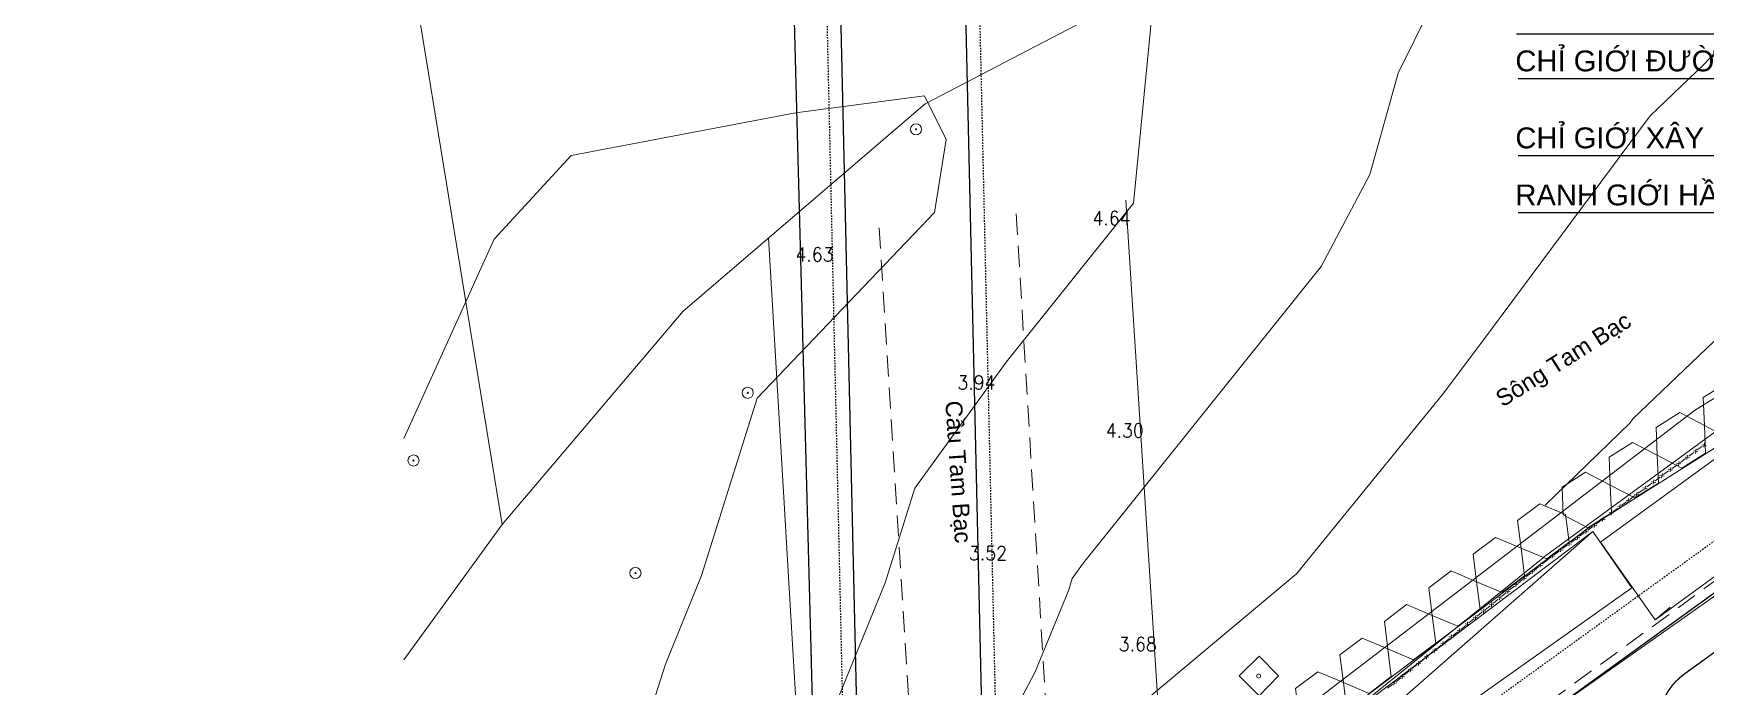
# Model space of a CAD drawing. Header units: millimetres. Extents: x 583747 to 597033, y 2304962 to 2309584.
# Drawn here: x 595492.9 to 595613, y 2307309.2 to 2307356.1 of the extents above; entities that cross this region are included whole.
import ezdxf
from ezdxf.enums import TextEntityAlignment as Align
from ezdxf.xclip import XClip

# ---------------------------------------------------------------- set-up
doc = ezdxf.new("R2010")
doc.units = ezdxf.units.MM
doc.header["$XCLIPFRAME"] = 0
doc.set_wipeout_variables(frame=1)
for name, pattern in [('DASH2-1', [3, 2, -1]), ('DASHDOT', [1, 0.5, -0.25, 0, -0.25]), ('{Long Duong}', [2.3, 1.5, -0.8])]:
    doc.linetypes.add(name, pattern=pattern)
for name, color, linetype, lineweight in [('00_nen', 8, 'Continuous', 5), ('Code Cao do', 7, 'Continuous', 0), ('duong chua chay', 1, 'Continuous', 15), ('Duong RG Thua', 7, 'Continuous', 0), ('Ghi chu nha', 7, 'Continuous', 0), ('KT-Chu viet', 255, 'Continuous', 20), ('KT-DV2', 7, 'Continuous', 15), ('KT-NEN', 7, 'Continuous', 0), ('KT-TMB', 7, 'Continuous', 0), ('Long Duong_ Phan Cach chat lieu rair mat', 7, 'Continuous', 0), ('Nen dc cb Hong bang', 253, 'Continuous', 60), ('đường pccc', 6, 'Continuous', 13)]:
    doc.layers.add(name, color=color, linetype=linetype, lineweight=lineweight)
doc.layers.add('A-PLOT LINE', color=6, linetype='DASHDOT')
doc.layers.add('AFP-KERB-LINE', color=2, linetype='Continuous')
doc.styles.add('font unicode ccu', font='arial.ttf')
doc.styles.get("Standard").update_dxf_attribs({"font": 'arial.ttf'})
doc.styles.add('Style-.VnArial', font='')
doc.styles.add('Style-STANDARD', font='STANDARD.shx')
doc.styles.get('Style-.VnArial').set_extended_font_data('.VnArial')
doc.dimstyles.new('ISO-25', dxfattribs={"dimtxt": 2.5, "dimasz": 2.5, "dimexe": 1.25, "dimexo": 0.625, "dimtad": 1, "dimtxsty": 'Standard', "dimcen": 2.5, "dimadec": 0, "dimazin": 0, "dimtfac": 1, "dimtmove": 0, "dimatfit": 3, "dimfxl": 0, "dimarcsym": 0})

# ---------------------------------------------------------------- blocks, each defined once
blk = doc.blocks.new('nen dc cb Hong bang')
at = {"layer": '00_nen', "color": 0, "linetype": 'ByBlock', "lineweight": -2, "flags": 128}
for points, elevation in [([(-524.37, 833.66), (-512.04, 796.19), (-487.94, 724.12), (-456.57, 631.5), (-426.7, 549.31), (-396.85, 472.66), (-331.31, 294.36), (-287.29, 189.12), (-262.16, 134.75), (-233.11, 83.02)], -62.12), ([(-282.26, 196.25), (-271.63, 171.67), (-264.54, 160.46), (-256.72, 152.32), (-234.15, 143.98), (-214.43, 140.77), (-202.11, 134.57), (-198.42, 120.27), (-203.11, 106.39), (-206.16, 95.63), (-205.84, 88.52), (-206.81, 62.6), (-206.61, 57.9), (-207.85, 53.89), (-215.19, 27.63), (-217.03, 23.01), (-219.25, 17.49), (-222.99, 4.68), (-227.79, -6.4), (-234.45, -19.63)], -65.12), ([(-154.06, 165.18), (-163.33, 143.66), (-165.7, 138.87), (-171.48, 119.47), (-172.85, 114.96), (-178.3, 99.25), (-185.98, 85.94), (-188.16, 69.92), (-194.49, 44.4), (-197.37, 28.81), (-192.99, 11.13), (-197.01, -2.09), (-200.52, -10.27), (-207.7, -24.3)], -63.12), ([(-172.32, 168.87), (-176.65, 158.43), (-182.63, 145.89), (-183.76, 135.55), (-183.17, 128.01), (-184.19, 120.6), (-192.93, 94.75), (-193.31, 93.43), (-193.27, 92.56), (-193.51, 86.21), (-196.85, 61.59), (-199.23, 52.02), (-205.27, 19.31), (-205.1, 18.63), (-205.59, 17.01), (-211.32, -2.59), (-212.87, -6.19), (-224.44, -29.14)], -64.12), ([(285.69, 123.97), (251.46, 165.72), (201.03, 231.76), (169.86, 270.4), (165.46, 275.19), (122.27, 331.12), (101.01, 361.79), (11.01, 303.93), (-32.79, 273.46), (-91.24, 233.49), (-141.92, 189.66), (-195.04, 143.62), (-214.92, 121.83), (-226.16, 101.87), (-233.11, 83.02), (-246.7, 35.6), (-271.86, -56.45)], -62.12), ([(-113.84, 187.62), (-129.07, 171.95), (-138.79, 157.32), (-141.28, 155.01), (-142.28, 152.7), (-159.4, 118.01), (-159.51, 117.63), (-163.2, 110.01)], -62.12), ([(-181.83, 8.12), (-183.4, 9.25), (-192.43, 34.05), (-185.21, 64.69), (-176.64, 86.87), (-155.45, 120.09), (-113.33, 173.79), (-99.38, 185.59)], -62.12), ([(-180.75, 9.28), (-189.33, 33.71), (-187.93, 47.99), (-186.95, 52.52), (-183.24, 63.93), (-175.59, 84.96), (-159.71, 109.55), (-147.16, 125.85), (-126.87, 153.49), (-113.11, 170.64), (-106.29, 178.54)], -62.12), ([(-157.11, 97.13), (-146.41, 112.56), (-131.5, 135.32)], -62.12), ([(-143.56, 118.96), (-152.95, 105), (-158.54, 108.88), (-147.16, 125.85)], -62.12), ([(-237.96, 65.35), (-241.42, 84.44), (-241.95, 85.34), (-240.7, 102.09), (-237.54, 109.62), (-223.47, 118.03), (-215.16, 122.35), (-212.64, 119.94), (-211.62, 114.72), (-219.02, 97.83), (-218.4, 84.49), (-218.66, 77.62), (-217.97, 61.18)], -66.12), ([(-186.72, 52.23), (-179.98, 71.87), (-175.24, 84.84), (-159.33, 109.42), (-155.31, 106.59)], -62.12), ([(-176.32, 69.64), (-171.85, 86.54), (-159.33, 109.42)], -62.12), ([(-176.32, 69.64), (-169.42, 86.17), (-155.31, 106.59)], -62.12), ([(-152.95, 105), (-152.25, 106.21)], -62.12)]:
    blk.add_lwpolyline(points, dxfattribs=dict(at, elevation=elevation))
at = {"layer": '00_nen', "color": 0, "linetype": 'ByBlock', "lineweight": -2, "elevation": -62.12}
for points in [[(-155.18, 121.17), (-154.42, 119.32), (-152.44, 119.05), (-151.22, 120.64), (-151.98, 122.49), (-153.96, 122.75)], [(-157.62, 118), (-156.86, 116.15), (-154.88, 115.89), (-153.66, 117.47), (-154.42, 119.32), (-156.4, 119.58)], [(-160.06, 114.83), (-159.3, 112.98), (-157.32, 112.72), (-156.1, 114.3), (-156.86, 116.15), (-158.84, 116.41)], [(-162.5, 111.66), (-161.74, 109.81), (-159.76, 109.55), (-158.54, 111.13), (-159.3, 112.98), (-161.28, 113.24)], [(-164.68, 108.3), (-163.77, 106.53), (-161.77, 106.43), (-160.68, 108.11), (-161.6, 109.89), (-163.59, 109.99)], [(-166.85, 104.94), (-165.94, 103.16), (-163.94, 103.07), (-162.85, 104.75), (-163.77, 106.53), (-165.76, 106.62)], [(-169.02, 101.58), (-168.11, 99.8), (-166.11, 99.7), (-165.02, 101.39), (-165.94, 103.16), (-167.93, 103.26)], [(-171.19, 98.22), (-170.28, 96.44), (-168.28, 96.34), (-167.19, 98.02), (-168.11, 99.8), (-170.1, 99.9)], [(-173.36, 94.86), (-172.44, 93.08), (-170.45, 92.98), (-169.36, 94.66), (-170.28, 96.44), (-172.27, 96.54)], [(-175.53, 91.5), (-174.61, 89.72), (-172.62, 89.62), (-171.53, 91.3), (-172.44, 93.08), (-174.44, 93.18)]]:
    blk.add_lwpolyline(points, close=True, dxfattribs=at)
blk.add_lwpolyline([(-176.05, 85.26), (-177.82, 90.11), (-179.66, 90.97), (-178.79, 92.78), (-177, 91.94), (-177.82, 90.11)], dxfattribs=at)
at = {"layer": '00_nen', "color": 0, "linetype": 'ByBlock', "lineweight": -2, "extrusion": (0.000117603, -1.02282e-05, 1)}
for centre, radius in [((-214.91, 119.89, -60.16), 0.4), ((-214.91, 119.89, -60.16), 0.04), ((-219.78, 97.96, -60.16), 0.4), ((-219.78, 97.96, -60.16), 0.04), ((-240.67, 85.16, -60.16), 0.4), ((-240.67, 85.16, -60.16), 0.04), ((-222.92, 83.03, -60.16), 0.4), ((-222.92, 83.03, -60.16), 0.04)]:
    blk.add_circle(centre, radius, dxfattribs=at)
at = {"layer": '00_nen', "color": 0, "linetype": 'ByBlock', "lineweight": -2}
blk.add_circle((-178.33, 91.43, -62.12), 0.141, dxfattribs=at)
blk = doc.blocks.new('wwww1')
at = {"layer": 'Duong RG Thua', "color": 250, "lineweight": 0}
for p, q in [((595571.17, 2307344.15), (595574.4, 2307293.8)), ((595547.21, 2307312.64), (595545.49, 2307341.45)), ((595601.16, 2307318.47), (595620.99, 2307332.98)), ((595582.78, 2307303.67), (595601.15, 2307318.46)), ((595549.93, 2307266.54), (595547.21, 2307312.64))]:
    blk.add_line(p, q, dxfattribs=at)
at = {"layer": 'Duong RG Thua', "color": 250, "linetype": 'Continuous', "lineweight": 0}
for p, q in [((595611.53, 2307325.82), (595611.48, 2307325.51)), ((595611.63, 2307325.75), (595611.99, 2307326.02)), ((595611.95, 2307326.14), (595612.27, 2307326.09)), ((595612.14, 2307326.27), (595612.09, 2307325.95)), ((595612.23, 2307326.2), (595612.59, 2307326.46)), ((595612.56, 2307326.58), (595612.87, 2307326.53)), ((595612.74, 2307326.71), (595612.69, 2307326.4)), ((595609.81, 2307324.43), (595610.17, 2307324.69)), ((595610.14, 2307324.81), (595610.45, 2307324.76)), ((595610.32, 2307324.94), (595610.27, 2307324.62)), ((595610.42, 2307324.87), (595610.78, 2307325.13)), ((595610.74, 2307325.25), (595611.06, 2307325.2)), ((595610.93, 2307325.38), (595610.88, 2307325.07)), ((595611.02, 2307325.31), (595611.38, 2307325.58)), ((595611.35, 2307325.69), (595611.66, 2307325.64)), ((595608.32, 2307323.48), (595608.64, 2307323.43)), ((595608.51, 2307323.61), (595608.46, 2307323.3)), ((595608.6, 2307323.54), (595608.96, 2307323.81)), ((595608.93, 2307323.92), (595609.24, 2307323.87)), ((595609.11, 2307324.05), (595609.06, 2307323.74)), ((595609.21, 2307323.98), (595609.57, 2307324.25)), ((595609.53, 2307324.36), (595609.85, 2307324.31)), ((595609.72, 2307324.5), (595609.67, 2307324.18)), ((595606.69, 2307322.28), (595606.64, 2307321.97)), ((595606.78, 2307322.21), (595607.15, 2307322.48)), ((595607.11, 2307322.59), (595607.43, 2307322.54)), ((595607.29, 2307322.72), (595607.25, 2307322.41)), ((595607.39, 2307322.65), (595607.75, 2307322.92)), ((595607.72, 2307323.03), (595608.03, 2307322.99)), ((595607.9, 2307323.17), (595607.85, 2307322.85)), ((595607.99, 2307323.1), (595608.36, 2307323.36)), ((595604.97, 2307320.88), (595605.33, 2307321.15)), ((595605.3, 2307321.26), (595605.61, 2307321.21)), ((595605.48, 2307321.39), (595605.43, 2307321.08)), ((595605.57, 2307321.32), (595605.94, 2307321.59)), ((595605.9, 2307321.71), (595606.22, 2307321.66)), ((595606.08, 2307321.84), (595606.04, 2307321.52)), ((595606.18, 2307321.77), (595606.54, 2307322.03)), ((595606.51, 2307322.15), (595606.82, 2307322.1)), ((595603.15, 2307319.55), (595603.52, 2307319.82)), ((595603.48, 2307319.93), (595603.8, 2307319.88)), ((595603.66, 2307320.07), (595603.61, 2307319.75)), ((595603.76, 2307320), (595604.12, 2307320.26)), ((595604.09, 2307320.38), (595604.4, 2307320.33)), ((595604.27, 2307320.51), (595604.22, 2307320.19)), ((595604.36, 2307320.44), (595604.73, 2307320.7)), ((595604.69, 2307320.82), (595605.01, 2307320.77)), ((595604.87, 2307320.95), (595604.82, 2307320.64)), ((595601.67, 2307318.6), (595601.98, 2307318.56)), ((595601.85, 2307318.74), (595601.8, 2307318.42)), ((595601.94, 2307318.67), (595602.31, 2307318.93)), ((595602.27, 2307319.05), (595602.59, 2307319)), ((595602.45, 2307319.18), (595602.4, 2307318.87)), ((595602.55, 2307319.11), (595602.91, 2307319.38)), ((595602.88, 2307319.49), (595603.19, 2307319.44)), ((595603.06, 2307319.62), (595603.01, 2307319.31)), ((595600.22, 2307317.47), (595600.54, 2307317.44)), ((595600.4, 2307317.61), (595600.36, 2307317.3)), ((595600.5, 2307317.55), (595600.85, 2307317.83)), ((595600.81, 2307317.94), (595601.12, 2307317.91)), ((595600.98, 2307318.08), (595600.95, 2307317.77)), ((595601.08, 2307318.02), (595601.34, 2307318.22)), ((595601.34, 2307318.22), (595601.7, 2307318.49)), ((595598.65, 2307316.2), (595598.61, 2307315.89)), ((595598.74, 2307316.14), (595599.1, 2307316.42)), ((595599.06, 2307316.53), (595599.37, 2307316.5)), ((595599.23, 2307316.67), (595599.2, 2307316.36)), ((595599.33, 2307316.61), (595599.68, 2307316.89)), ((595599.64, 2307317), (595599.96, 2307316.97)), ((595599.81, 2307317.14), (595599.78, 2307316.83)), ((595599.91, 2307317.08), (595600.26, 2307317.36)), ((595596.99, 2307314.72), (595597.34, 2307315.01)), ((595597.3, 2307315.12), (595597.62, 2307315.09)), ((595597.48, 2307315.26), (595597.44, 2307314.94)), ((595597.58, 2307315.2), (595597.93, 2307315.48)), ((595597.89, 2307315.59), (595598.2, 2307315.56)), ((595598.06, 2307315.73), (595598.03, 2307315.41)), ((595598.16, 2307315.67), (595598.51, 2307315.95)), ((595598.47, 2307316.06), (595598.79, 2307316.03)), ((595595.73, 2307313.85), (595595.69, 2307313.53)), ((595595.82, 2307313.78), (595596.17, 2307314.07)), ((595596.13, 2307314.18), (595596.45, 2307314.14)), ((595596.31, 2307314.32), (595596.28, 2307314)), ((595596.41, 2307314.25), (595596.76, 2307314.54)), ((595596.72, 2307314.65), (595597.03, 2307314.61)), ((595596.89, 2307314.79), (595596.86, 2307314.47)), ((595594.07, 2307312.37), (595594.42, 2307312.65)), ((595594.38, 2307312.77), (595594.7, 2307312.73)), ((595594.56, 2307312.91), (595594.52, 2307312.59)), ((595594.66, 2307312.84), (595595.01, 2307313.13)), ((595594.97, 2307313.24), (595595.28, 2307313.2)), ((595595.14, 2307313.38), (595595.11, 2307313.06)), ((595595.24, 2307313.31), (595595.59, 2307313.6)), ((595595.55, 2307313.71), (595595.87, 2307313.67)), ((595592.8, 2307311.5), (595592.77, 2307311.18)), ((595592.9, 2307311.43), (595593.25, 2307311.71)), ((595593.21, 2307311.83), (595593.53, 2307311.79)), ((595593.39, 2307311.97), (595593.35, 2307311.65)), ((595593.49, 2307311.9), (595593.84, 2307312.18)), ((595593.8, 2307312.3), (595594.11, 2307312.26)), ((595593.97, 2307312.44), (595593.94, 2307312.12)), ((595591.15, 2307310.02), (595591.5, 2307310.3)), ((595591.46, 2307310.42), (595591.78, 2307310.38)), ((595591.64, 2307310.56), (595591.6, 2307310.24)), ((595591.73, 2307310.49), (595592.09, 2307310.77)), ((595592.05, 2307310.89), (595592.36, 2307310.85)), ((595592.22, 2307311.03), (595592.19, 2307310.71)), ((595592.32, 2307310.96), (595592.67, 2307311.24)), ((595592.63, 2307311.36), (595592.95, 2307311.32)), ((595589.98, 2307309.08), (595590.33, 2307309.36)), ((595590.29, 2307309.48), (595590.61, 2307309.44)), ((595590.47, 2307309.62), (595590.43, 2307309.3)), ((595590.57, 2307309.55), (595590.92, 2307309.83)), ((595590.88, 2307309.95), (595591.19, 2307309.91)), ((595591.05, 2307310.09), (595591.02, 2307309.77))]:
    blk.add_line(p, q, dxfattribs=at)
at = {"layer": 'Long Duong_ Phan Cach chat lieu rair mat', "color": 250, "linetype": '{Long Duong}', "lineweight": 0}
for p, q in [((595563.3, 2307343.16), (595566.31, 2307293.25)), ((595557.58, 2307276.39), (595553.43, 2307342.42)), ((595590.41, 2307299.95), (595625.56, 2307325.59))]:
    blk.add_line(p, q, dxfattribs=at)
at = {"layer": 'Code Cao do', "color": 250, "linetype": 'Continuous', "lineweight": 0, "style": 'Style-STANDARD'}
for s, p in [('4.64', (595568.78, 2307342.85)), ('4.63', (595547.44, 2307340.24)), ('3.94', (595559.07, 2307331.04)), ('4.30', (595569.73, 2307327.59)), ('3.52', (595559.9, 2307318.79)), ('3.68', (595570.66, 2307312.25))]:
    blk.add_text(s, height=1, rotation=359.9973, dxfattribs=at).set_placement(p, align=Align.MIDDLE_LEFT)
at = {"layer": 'Ghi chu nha', "color": 250, "linetype": 'Continuous', "lineweight": 0, "style": 'Style-.VnArial'}
for s, rotation, p in [('S«ng Tam B¹c', 32.3299, (595602.6, 2307332.71)), ('CÇu Tam B¹c', 273.9568, (595559.15, 2307324.63))]:
    blk.add_text(s, height=1.2, rotation=rotation, dxfattribs=at).set_placement(p, align=Align.MIDDLE_CENTER)
blk = doc.blocks.new('WWWWW11')
blk.add_wipeout([(596146.36, 2307305.66), (596147.83, 2307304.05), (596150.76, 2307303.38), (596162.05, 2307307.52), (596165.41, 2307309.52), (596173.36, 2307319.15), (596178.23, 2307322.04), (596181.42, 2307323.06), (596186.01, 2307323.59), (596189.9, 2307323.21), (596195.09, 2307321.44), (596198.04, 2307319.63), (596200.81, 2307317.33), (596204.31, 2307315.65), (596207.25, 2307314.98), (596210.79, 2307314.61), (596216.55, 2307315.16), (596219.13, 2307316.01), (596221.68, 2307317.1), (596224.91, 2307319.13), (596227.54, 2307321.47), (596238.17, 2307359.29), (596238.1, 2307360.41), (596237.72, 2307361.81), (596230.66, 2307391.56), (596229.98, 2307392.89), (596228.82, 2307394.08), (596227.29, 2307394.87), (596225.36, 2307395.11), (596223.87, 2307394.79), (596222.62, 2307394.12), (596221.02, 2307393.02), (596208.48, 2307382.63), (596207.44, 2307381.45), (596206.72, 2307380.05), (596206.42, 2307378.99), (596200.97, 2307359.54), (596199.8, 2307357.48), (596198.42, 2307356.46), (596196.22, 2307355.94), (596194.42, 2307356.28), (596193.24, 2307356.94), (596186.17, 2307362.73), (596184.79, 2307363.13), (596182.73, 2307363.47), (596180.72, 2307362.77), (596178.24, 2307360.98), (596163.22, 2307342.83), (596149.96, 2307326.67), (596148.58, 2307323.55), (596147.86, 2307321), (596147.22, 2307318.29), (596146.58, 2307314.76), (596146.18, 2307311.63), (596145.95, 2307308.65), (596145.98, 2307306.71)]).translate(0, 0, -0.04)
blk = doc.blocks.new('PLOT')
at = {"layer": 'A-PLOT LINE', "color": 251}
for p, q in [((3335796, 1442630), (3432329, 1197796)), ((3439513, 1215156), (3351591, 1440658)), ((3341317, 1436726), (3433167, 1201153)), ((3370824, 1353790), (3432329, 1197796)), ((3480625, 1283020), (3454001, 1243754)), ((3480625, 1283020), (3454001, 1243754)), ((3480625, 1283020), (3454001, 1243754)), ((3480625, 1283020), (3454001, 1243754))]:
    blk.add_line(p, q, dxfattribs=at)
blk = doc.blocks.new('DV')
at = {"layer": 'AFP-KERB-LINE'}
for p, q in [((480975, 567600), (491543, 102123)), ((480975, 567600), (491543, 102123)), ((480975, 567600), (491543, 102126)), ((499706, 139092), (493574, 409176)), ((536577, 172419), (564203, 192388))]:
    blk.add_line(p, q, dxfattribs=at)
ref = blk.add_blockref('PLOT', (-3147123, 179596, 0), dxfattribs=dict(rotation=340.0000000045929))
XClip(ref).set_block_clipping_path([(3437700.5976729654, 868981.9081885163), (3912891.8375199828, 1041937.3750337446), (3715693.8178756535, 1583734.481302836), (3240502.5780286361, 1410779.0144576086)])
blk = doc.blocks.new('duong pccc')
at = {"layer": 'đường pccc', "linetype": 'DASH2-1', "const_width": 100, "elevation": 0}
blk.add_lwpolyline([(11370820, 1112155, 0.0368074), (11374680, 1115183), (11387824, 1131220, 0.1529063), (11390586, 1137615, -0.1525417), (11394427, 1146021, 0.2114902), (11395555, 1149486), (11395627, 1148785, -0.2679492), (11397467, 1152891), (11401292, 1155656, -0.277704), (11405917, 1156046), (11407434, 1155299)], format="xyb", dxfattribs=at)

msp = doc.modelspace()

# ---------------------------------------------------------------- block references
at = {"layer": 'KT-NEN', "color": 7, "lineweight": 0}
msp.add_blockref('wwww1', (0.17, -0.04, 0), dxfattribs=at)

# ---------------------------------------------------------------- next in the draw order: block references
at = {"layer": 'KT-DV2', "xscale": 0.001, "yscale": 0.001, "zscale": 0.001}
msp.add_blockref('DV', (595062.1, 2307132.69), dxfattribs=at)
at = {"layer": 'Nen dc cb Hong bang', "color": 250, "lineweight": 5, "transparency": 33554559}
ref = msp.add_blockref('nen dc cb Hong bang', (595717.06, 2307162.89, 62.12), dxfattribs=dict(at, rotation=339.9497468043105))
XClip(ref).set_block_clipping_path([(-171.5836683674, -106.1731453789), (63.3196331146, -20.4419376096), (-26.8690377667, 226.674801995), (-261.7723392487, 140.9435942257)])

# ---------------------------------------------------------------- next in the draw order: texts
at = {"style": 'font unicode ccu'}
for s, p in [('CHỈ GIỚI ĐƯỜNG ĐỎ', (595599.33, 2307353.36, 0)), ('CHỈ GIỚI XÂY DỰNG', (595599.33, 2307347.83, 0)), ('RANH GIỚI HẦM', (595599.33, 2307343.73, 0))]:
    msp.add_text(s, height=1.5, dxfattribs=at).set_placement(p)

# ---------------------------------------------------------------- next in the draw order: leaders
at = {"layer": 'KT-Chu viet'}
for points, override in [([(595659.38, 2307334.59, 0), (595643.07, 2307356.04, 0), (595599.42, 2307356.04, 0)], {"dimasz": 2, "dimtad": 0, "dimzin": 0, "dimfxl": 4, "dimtfill": 1, "dimarcsym": 2}), ([(595653.91, 2307330.44), (595636.9, 2307352.82), (595599.54, 2307352.82)], {"dimasz": 2, "dimtad": 0, "dimzin": 0, "dimfxl": 4, "dimtfill": 1, "dimarcsym": 2}), ([(595651.88, 2307321.38), (595632.18, 2307347.28), (595599.52, 2307347.28)], {"dimasz": 2, "dimgap": 0.625, "dimtad": 0, "dimzin": 0, "dimfxl": 4, "dimtfill": 1, "dimarcsym": 2}), ([(595646.66, 2307324.14), (595632.18, 2307343.19), (595599.52, 2307343.19)], {"dimasz": 2, "dimgap": 0.625, "dimtad": 0, "dimzin": 0, "dimfxl": 4, "dimtfill": 1, "dimarcsym": 2})]:
    msp.add_leader(points, dimstyle='ISO-25', override=override, dxfattribs=at)

# ---------------------------------------------------------------- next in the draw order: block references
at = {"layer": 'KT-TMB'}
msp.add_blockref('WWWWW11', (-557.47, -63.2, 0.04), dxfattribs=at)

# ---------------------------------------------------------------- next in the draw order: block references
at = {"layer": 'duong chua chay', "xscale": 0.001, "yscale": 0.001, "zscale": 0.001}
msp.add_blockref('duong pccc', (584214, 2306157.17), dxfattribs=at)

doc.saveas('drawing.dxf')
